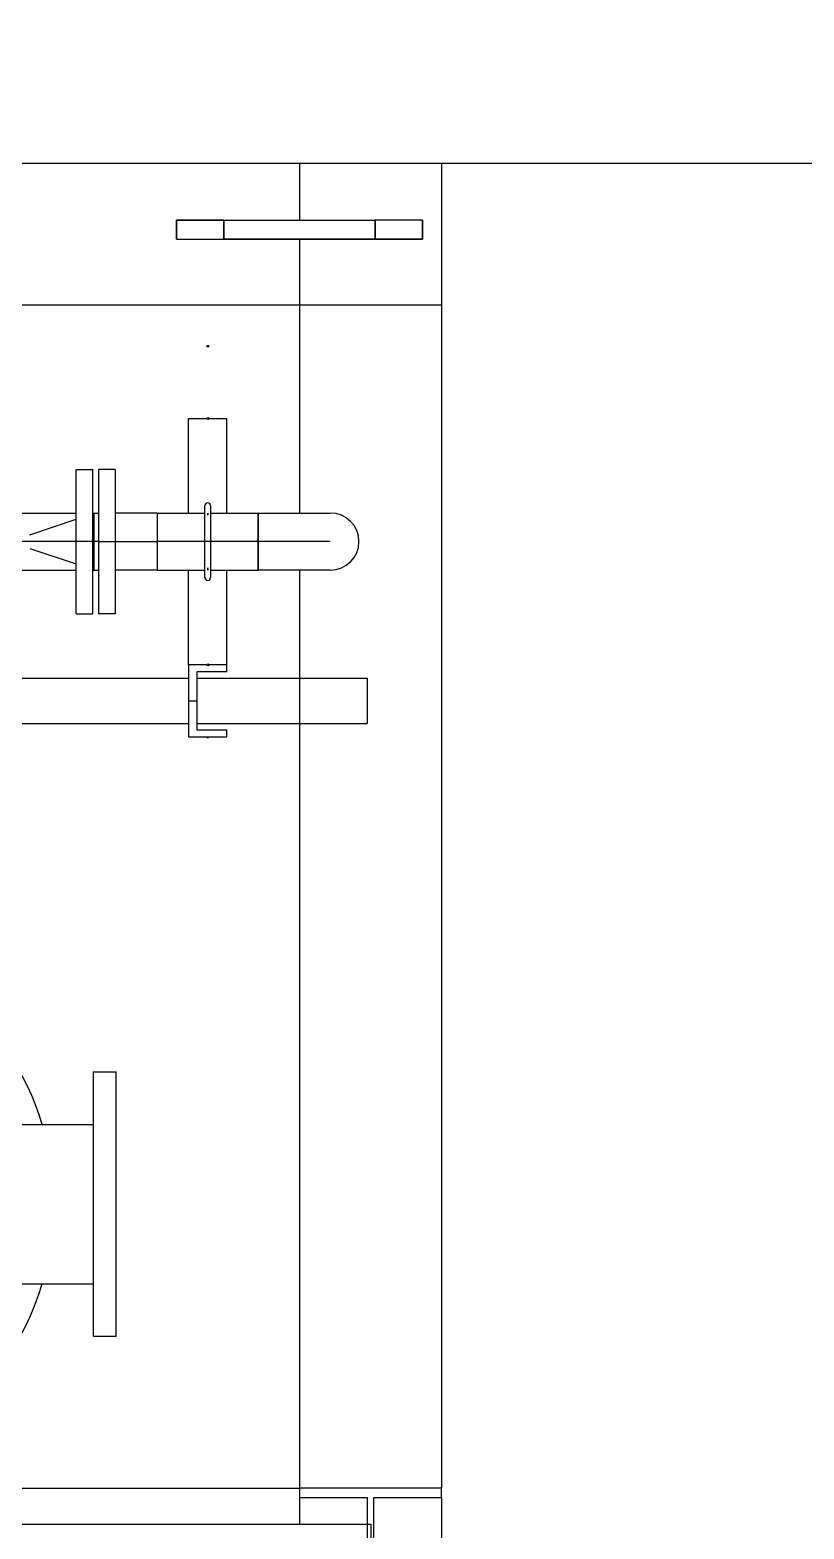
# Model space of a CAD drawing. Header units: inches. Extents: x 517790 to 538444, y 301815 to 302461.
# Drawn here: x 517892.775 to 517893.546, y 302347.485 to 302348.98 of the extents above; entities that cross this region are included whole.
import ezdxf

# ---------------------------------------------------------------- set-up
doc = ezdxf.new("R2010")
doc.units = ezdxf.units.IN
doc.header["$MEASUREMENT"] = 0
doc.linetypes.add('BLAST PROOF PARTITION-EMBED 1_DWG$0$DIVIDE2', pattern=[0.625, 0.25, -0.125, 0, -0.125, 0, -0.125])
doc.layers.add('Layout', color=6, linetype='Continuous', lineweight=15)
doc.layers.add('硅胶总平面底图 工艺装置区', color=253, linetype='Continuous')
doc.layers.add('硅胶总平面底图0804', color=253, linetype='Continuous')

msp = doc.modelspace()

# ---------------------------------------------------------------- linework, layer by layer
at = {"layer": 'Layout', "color": 9, "lineweight": -3}
msp.add_arc((517888.1581, 302345.937), 10.9625, 0, 86.22389, dxfattribs=at)
at = {"layer": '硅胶总平面底图 工艺装置区', "linetype": 'BLAST PROOF PARTITION-EMBED 1_DWG$0$DIVIDE2', "lineweight": -3, "ltscale": 400}
msp.add_line((517875.7208, 302348.8476), (517896.8661, 302348.8476), dxfattribs=at)
at = {"layer": '硅胶总平面底图 工艺装置区', "color": 253, "linetype": 'Continuous', "lineweight": -3}
for p, q in [((517892.3123, 302348.8476), (517893.1847, 302348.8476)), ((517893.0431, 302348.8476), (517893.1847, 302348.8476)), ((517893.0431, 302348.8476), (517893.0431, 302348.7906)), ((517893.1847, 302348.8476), (517893.1847, 302348.706)), ((517893.1847, 302348.8476), (517893.1847, 302347.526)), ((517892.9676, 302348.7906), (517892.9204, 302348.7906)), ((517892.9204, 302348.7906), (517892.9676, 302348.7906)), ((517892.9204, 302348.7906), (517892.9204, 302348.7717)), ((517892.9204, 302348.7717), (517892.9204, 302348.7906)), ((517892.9676, 302348.7717), (517892.9676, 302348.7906)), ((517892.9676, 302348.7906), (517892.9676, 302348.7717)), ((517892.9676, 302348.7906), (517893.1186, 302348.7906)), ((517892.9676, 302348.7906), (517893.1186, 302348.7906)), ((517892.9676, 302348.7906), (517892.9676, 302348.7717)), ((517893.1658, 302348.7906), (517893.1186, 302348.7906)), ((517893.1658, 302348.7906), (517893.1186, 302348.7906)), ((517893.1186, 302348.7906), (517893.1186, 302348.7717)), ((517893.1186, 302348.7717), (517893.1186, 302348.7906)), ((517893.1186, 302348.7906), (517893.1186, 302348.7717)), ((517893.1658, 302348.7717), (517893.1658, 302348.7906)), ((517893.1658, 302348.7906), (517893.1658, 302348.7717)), ((517892.9204, 302348.7717), (517892.9676, 302348.7717)), ((517892.9204, 302348.7717), (517892.9676, 302348.7717)), ((517893.1186, 302348.7717), (517892.9676, 302348.7717)), ((517892.9676, 302348.7717), (517893.1186, 302348.7717)), ((517893.0431, 302348.7717), (517893.0431, 302348.4985)), ((517893.1186, 302348.7717), (517893.1658, 302348.7717)), ((517893.1658, 302348.7717), (517893.1186, 302348.7717)), ((517892.5946, 302348.706), (517893.1847, 302348.706)), ((517892.9324, 302348.4985), (517892.9324, 302348.5929)), ((517892.9324, 302348.5929), (517892.9507, 302348.5929)), ((517892.9526, 302348.5929), (517892.9708, 302348.5929)), ((517892.9708, 302348.4985), (517892.9708, 302348.5929)), ((517892.8206, 302348.47), (517892.8206, 302348.542)), ((517892.8206, 302348.542), (517892.8371, 302348.542)), ((517892.8371, 302348.47), (517892.8371, 302348.542)), ((517892.8428, 302348.542), (517892.8428, 302348.47)), ((517892.8593, 302348.542), (517892.8428, 302348.542)), ((517892.8593, 302348.542), (517892.8593, 302348.47)), ((517892.9488, 302348.4342), (517892.9488, 302348.5059)), ((517892.9544, 302348.5059), (517892.9544, 302348.4342)), ((517892.7617, 302348.4985), (517892.8206, 302348.4985)), ((517892.7745, 302348.4768), (517892.8206, 302348.4924)), ((517892.8371, 302348.498), (517892.8386, 302348.4985)), ((517892.8371, 302348.4985), (517892.8428, 302348.4985)), ((517892.8386, 302348.4416), (517892.8386, 302348.4985)), ((517892.9013, 302348.4985), (517892.8593, 302348.4985)), ((517892.9013, 302348.4985), (517892.9013, 302348.47)), ((517892.9013, 302348.4985), (517892.9013, 302348.4416)), ((517892.9013, 302348.4985), (517892.9488, 302348.4985)), ((517892.9516, 302348.4963), (517892.9516, 302348.4985)), ((517892.9516, 302348.4985), (517892.9516, 302348.4963)), ((517892.9544, 302348.4985), (517893.0019, 302348.4985)), ((517893.0019, 302348.4985), (517893.0019, 302348.4416)), ((517893.0019, 302348.4416), (517893.0019, 302348.4985)), ((517893.0019, 302348.4985), (517893.0738, 302348.4985)), ((517892.8386, 302348.47), (517892.6707, 302348.47)), ((517892.7745, 302348.4633), (517892.8206, 302348.4477)), ((517892.8206, 302348.3981), (517892.8206, 302348.47)), ((517892.8371, 302348.3981), (517892.8371, 302348.47)), ((517892.8428, 302348.47), (517892.8386, 302348.47)), ((517892.8428, 302348.47), (517892.9013, 302348.47)), ((517892.8428, 302348.47), (517892.8428, 302348.3981)), ((517892.8593, 302348.47), (517892.8593, 302348.3981)), ((517892.9013, 302348.47), (517892.9013, 302348.4416)), ((517892.9488, 302348.47), (517892.9013, 302348.47)), ((517892.9544, 302348.47), (517892.9488, 302348.47)), ((517893.0019, 302348.47), (517892.9544, 302348.47)), ((517893.0019, 302348.47), (517893.0019, 302348.47)), ((517893.0019, 302348.47), (517893.0019, 302348.47)), ((517893.0738, 302348.47), (517893.0019, 302348.47)), ((517892.9516, 302348.4416), (517892.9516, 302348.4438)), ((517892.9516, 302348.4438), (517892.9516, 302348.4416)), ((517892.6887, 302348.4416), (517892.8206, 302348.4416)), ((517892.8371, 302348.4421), (517892.8386, 302348.4416)), ((517892.8371, 302348.4416), (517892.8428, 302348.4416)), ((517892.9013, 302348.4416), (517892.8593, 302348.4416)), ((517892.9013, 302348.4416), (517892.9488, 302348.4416)), ((517892.9324, 302348.3472), (517892.9324, 302348.4416)), ((517892.9544, 302348.4416), (517893.0019, 302348.4416)), ((517892.9708, 302348.3472), (517892.9708, 302348.4416)), ((517893.0738, 302348.4416), (517893.0019, 302348.4416)), ((517893.0431, 302348.4416), (517893.0431, 302347.526)), ((517892.8206, 302348.3981), (517892.8371, 302348.3981)), ((517892.8593, 302348.3981), (517892.8428, 302348.3981)), ((517892.9507, 302348.3472), (517892.9324, 302348.3472)), ((517892.9507, 302348.3472), (517892.9324, 302348.3472)), ((517892.9324, 302348.3472), (517892.9324, 302348.2752)), ((517892.941, 302348.2818), (517892.941, 302348.3406)), ((517892.941, 302348.3406), (517892.9708, 302348.3406)), ((517892.9708, 302348.3472), (517892.9526, 302348.3472)), ((517892.9708, 302348.3472), (517892.9526, 302348.3472)), ((517892.9708, 302348.3406), (517892.9708, 302348.3472)), ((517892.7159, 302348.3339), (517892.9324, 302348.3339)), ((517892.941, 302348.3339), (517893.1106, 302348.3339)), ((517893.1106, 302348.3339), (517893.1106, 302348.2885)), ((517892.9324, 302348.3112), (517892.941, 302348.3112)), ((517892.7159, 302348.2885), (517892.9324, 302348.2885)), ((517892.941, 302348.2885), (517893.1106, 302348.2885)), ((517892.9708, 302348.2818), (517892.941, 302348.2818)), ((517892.9708, 302348.2752), (517892.9708, 302348.2818)), ((517892.9324, 302348.2752), (517892.9708, 302348.2752)), ((517892.8378, 302347.8092), (517892.8378, 302347.9411)), ((517892.8378, 302347.9411), (517892.8603, 302347.9411)), ((517892.8603, 302347.8092), (517892.8603, 302347.9411)), ((517892.746, 302347.8887), (517892.8378, 302347.8887)), ((517892.8378, 302347.6774), (517892.8378, 302347.8092)), ((517892.8603, 302347.6774), (517892.8603, 302347.8092)), ((517892.746, 302347.7298), (517892.8378, 302347.7298)), ((517892.8378, 302347.6774), (517892.8603, 302347.6774)), ((517892.5396, 302347.526), (517893.0431, 302347.526)), ((517893.1847, 302347.526), (517893.0431, 302347.526)), ((517893.0431, 302347.526), (517893.0431, 302347.5166)), ((517893.0431, 302347.5166), (517893.1106, 302347.5166)), ((517893.0431, 302347.5166), (517893.0431, 302347.4901)), ((517893.1106, 302347.5166), (517893.1106, 302347.3939)), ((517893.1172, 302347.3939), (517893.1172, 302347.5166)), ((517893.1172, 302347.5166), (517893.1847, 302347.5166)), ((517893.1847, 302347.5166), (517893.1847, 302347.526)), ((517893.1847, 302347.5166), (517893.1847, 302347.4719)), ((517893.1847, 302347.5166), (517893.1847, 302347.4719)), ((517891.7389, 302347.4901), (517893.1142, 302347.4901)), ((517893.1142, 302347.4901), (517893.1142, 302347.4193))]:
    msp.add_line(p, q, dxfattribs=at)
for centre in [(517892.9516, 302348.6648), (517892.9516, 302348.5929), (517892.9516, 302348.3472)]:
    msp.add_circle(centre, 0.000944, dxfattribs=at)
for centre, radius, start, end in [((517892.9516, 302348.5059), 0.00283, 0, 180), ((517893.0738, 302348.47), 0.0285, 0, 90), ((517893.0738, 302348.47), 0.0285, 270, 90), ((517893.0738, 302348.47), 0.0285, 270, 0), ((517892.9516, 302348.4342), 0.00283, 180, 0), ((517892.9516, 302348.2752), 0.000944, 180, 0), ((517892.5238, 302347.8092), 0.2747, 16.806, 84.0505), ((517892.5238, 302347.8092), 0.2747, 16.806, 84.0505), ((517892.5238, 302347.8092), 0.2747, 273.29, 343.194), ((517892.5238, 302347.8092), 0.2747, 273.29, 343.194)]:
    msp.add_arc(centre, radius, start, end, dxfattribs=at)
at = {"layer": '硅胶总平面底图0804', "color": 253, "linetype": 'Continuous', "lineweight": 20}
for p, q in [((517896.8661, 302348.8476), (517875.7205, 302348.8476)), ((517893.4064, 302348.8476), (517896.8661, 302348.8476))]:
    msp.add_line(p, q, dxfattribs=at)

doc.saveas('drawing.dxf')
